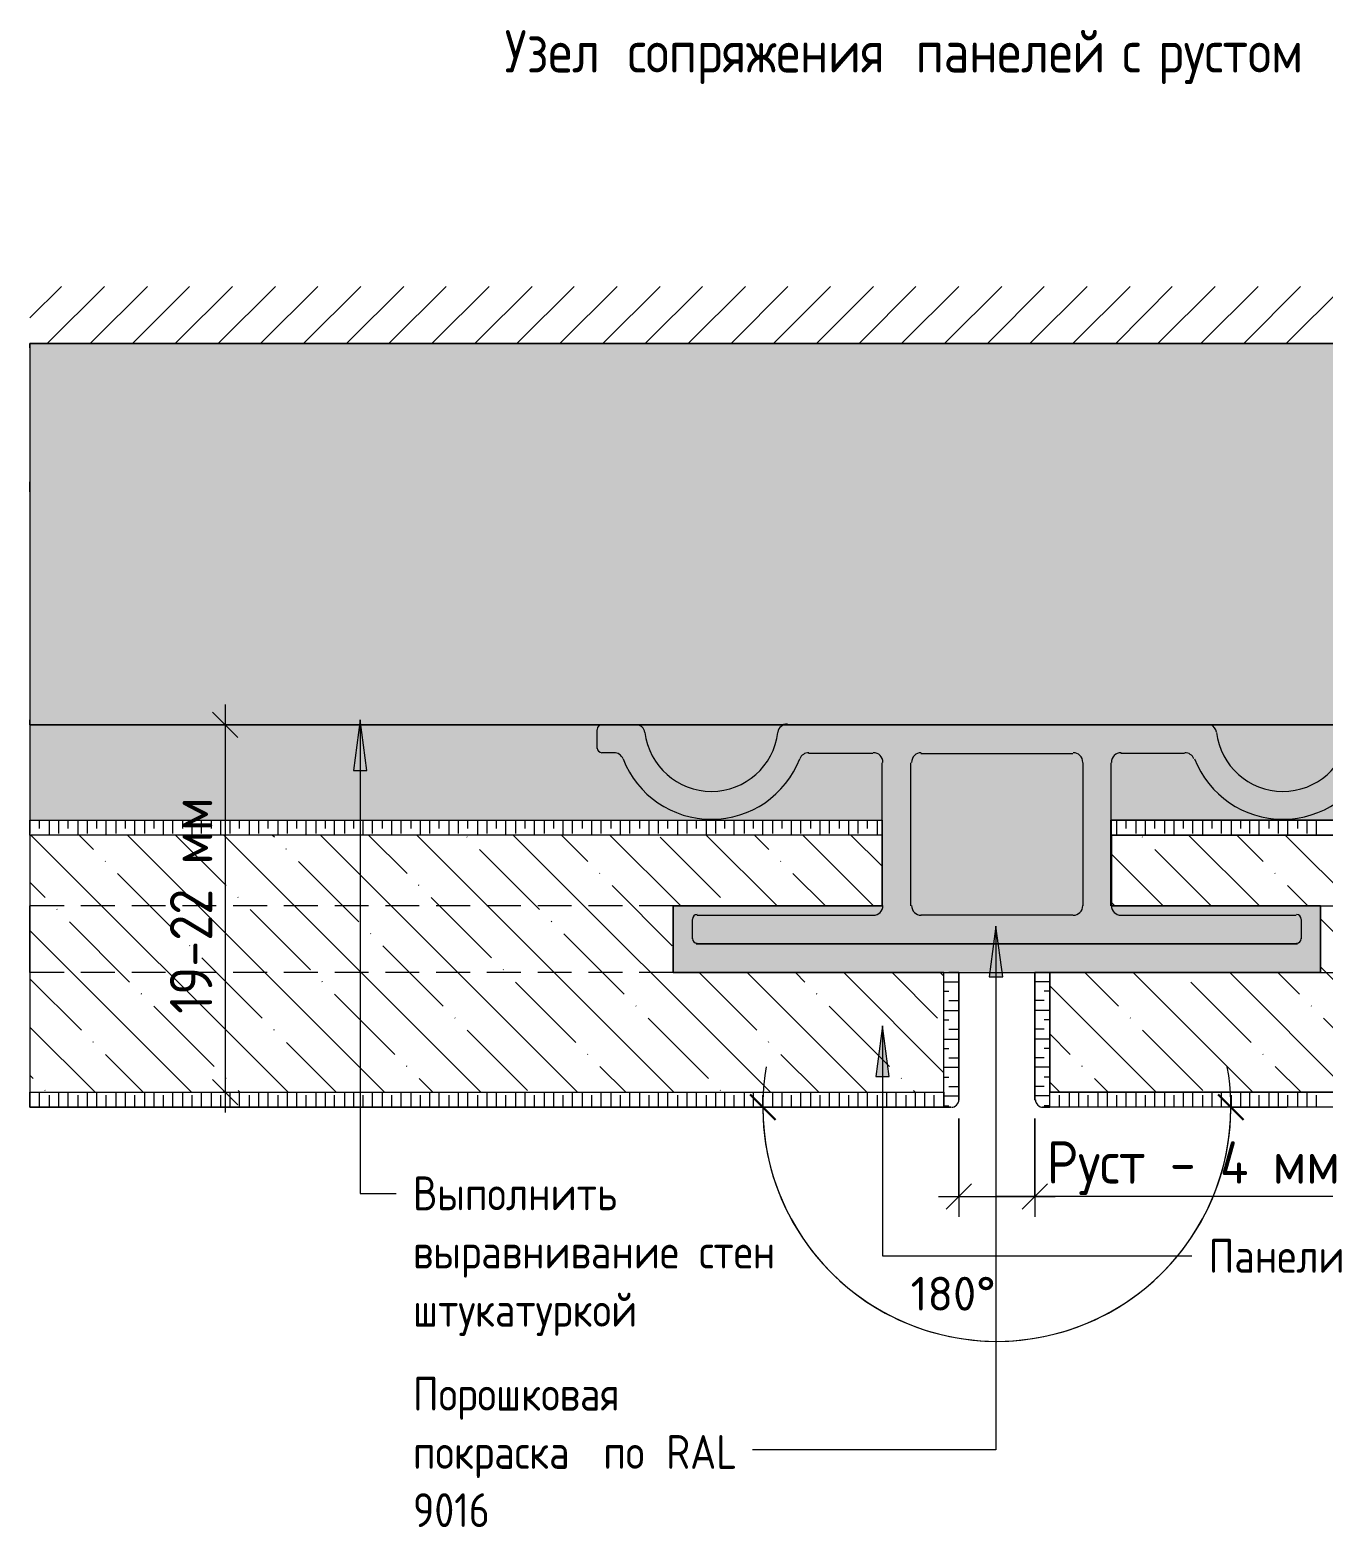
# Model space of a CAD drawing. Header units: millimetres. Extents: x 2518 to 53621, y 2061 to 18648.
# Drawn here: x 16811 to 20633, y 2061 to 6484 of the extents above; entities that cross this region are included whole.
import ezdxf

# ---------------------------------------------------------------- set-up
doc = ezdxf.new("R2010")
doc.units = ezdxf.units.MM
doc.linetypes.add('ADSK_Штрих_ш2 п1', pattern=[150, 100, -50])
for name, color, linetype, lineweight in [('A-ANNO-DIMS', 7, 'Continuous', 9), ('A-ANNO-DIMS-50', 7, 'Continuous', 9), ('A-DETL', 7, 'Continuous', 9), ('A-DETL-5', 7, 'ADSK_Штрих_ш2 п1', 9), ('A-DETL-GENF', 7, 'Continuous', 9), ('G-ANNO-TEXT', 7, 'Continuous', 9)]:
    doc.layers.add(name, color=color, linetype=linetype, lineweight=lineweight)
doc.layers.add('A-DETL-GENF-1', color=7, linetype='Continuous', lineweight=9, true_color=0xd2d2d2)
doc.layers.add('A-DETL-GENF-12', color=7, linetype='Continuous', lineweight=9, true_color=0xeeeeee)
doc.styles.add('GOST Common_10', font='GOST_Common.ttf', dxfattribs={"width": 0.9, "height": 100})
doc.styles.add('GOST Common_9', font='GOST_Common.ttf', dxfattribs={"width": 0.9, "height": 125})
doc.styles.add('ISOCPEUR', font='isocpeur.ttf', dxfattribs={"width": 0.9, "height": 125})
doc.styles.add('ISOCPEUR_1', font='isocpeur.ttf', dxfattribs={"height": 100})
doc.dimstyles.new('ISO-2_0_1_0K__СРЕДНИЙ', dxfattribs={"dimscale": 304.8, "dimtxt": 99.598118, "dimasz": 0.246063, "dimexe": 0.393701, "dimexo": 0.246063, "dimgap": 0.164042, "dimtad": 1, "dimdec": 3, "dimrnd": 0.001, "dimdsep": 46, "dimtxsty": 'ISOCPEUR_1', "dimblk1": 'OBLIQUE', "dimblk2": 'OBLIQUE', "dimsah": 1, "dimcen": 0.09, "dimdle": 0.393701, "dimadec": 0, "dimazin": 0, "dimtfac": 1, "dimtdec": 4, "dimtix": 1, "dimtmove": 2, "dimatfit": 3, "dimfxl": 1, "dimtvp": 1, "dimtolj": 1, "dimtzin": 0, "dimarcsym": 2})
doc.dimstyles.new('ISO-2_5_0_9К_БОЛЬШОЙ', dxfattribs={"dimscale": 304.8, "dimtxt": 124.497647, "dimasz": 0.246063, "dimexe": 0.19685, "dimexo": 0.492126, "dimgap": 0, "dimtad": 1, "dimdec": 0, "dimrnd": 10, "dimzin": 0, "dimdsep": 46, "dimtxsty": 'ISOCPEUR', "dimblk1": 'OBLIQUE', "dimblk2": 'OBLIQUE', "dimsah": 1, "dimcen": 0.09, "dimdle": 0.19685, "dimazin": 0, "dimtfac": 1, "dimtdec": 4, "dimtix": 1, "dimtmove": 0, "dimatfit": 3, "dimfxl": 1, "dimtvp": 1, "dimtolj": 1, "dimtzin": 0, "dimarcsym": 2})
doc.dimstyles.new('ISO-2_5_0_9К_БОЛЬШОЙ_1', dxfattribs={"dimscale": 304.8, "dimtxt": 124.497647, "dimasz": 0.246063, "dimexe": 0.19685, "dimexo": 0.492126, "dimgap": 0, "dimtad": 1, "dimdec": 0, "dimrnd": 10, "dimzin": 0, "dimdsep": 46, "dimtxsty": 'ISOCPEUR', "dimblk1": 'OBLIQUE', "dimblk2": 'OBLIQUE', "dimsah": 1, "dimcen": 0.09, "dimdle": 0.19685, "dimazin": 0, "dimtfac": 1, "dimtdec": 4, "dimtix": 1, "dimtmove": 1, "dimatfit": 3, "dimfxl": 1, "dimtvp": 1, "dimtolj": 1, "dimtzin": 0, "dimarcsym": 2})
pattern_1 = [(135, (19778.85, 0), (-142.561, -142.561), []), (135, (19921.42, 0), (-142.561, -142.561), [252.016, -50.403, 1.676, -48.727])]

# ---------------------------------------------------------------- blocks, each defined once
blk = doc.blocks.new('DIMBLOCK36-Узел 8')
at = {"layer": 'A-ANNO-DIMS-50', "lineweight": 20}
for p, q in [((17388.4, 4431.3), (17350.9, 4468.8)), ((17388.4, 4431.3), (17425.9, 4393.8)), ((17388.4, 3345.5), (17350.9, 3383)), ((17388.4, 3345.5), (17425.9, 3308))]:
    blk.add_line(p, q, dxfattribs=at)
at = {"layer": 'A-ANNO-DIMS-50'}
for p, q in [((17388.4, 4491.3), (17388.4, 3285.5)), ((17291.5, 4431.3), (17448.4, 4431.3)), ((17388.4, 4431.3), (17291.5, 4431.3)), ((17382.5, 3345.5), (17448.4, 3345.5)), ((17388.4, 3345.5), (17382.5, 3345.5))]:
    blk.add_line(p, q, dxfattribs=at)
at = {"layer": 'A-ANNO-DIMS-50', "color": 0, "insert": (17225.1, 3577.2), "char_height": 125, "width": 746.986, "attachment_point": 1, "rotation": 90, "line_spacing_factor": 1.149209, "style": 'ISOCPEUR'}
blk.add_mtext('19-22 мм', dxfattribs=at)
blk = doc.blocks.new('_Oblique')
at = {"color": 0, "linetype": 'ByBlock', "lineweight": -2}
blk.add_line((-0.5, -0.5), (0.5, 0.5), dxfattribs=at)
blk = doc.blocks.new('DIMBLOCK37-Узел 8')
at = {"layer": 'A-ANNO-DIMS-50'}
for p, q in [((19556.6, 3267.5), (19556.6, 2977.1)), ((19556.6, 3037.1), (19556.6, 3267.5)), ((19781, 3267.5), (19781, 2977.1)), ((19781, 3037.1), (19781, 3267.5)), ((19496.6, 3037.1), (19841, 3037.1)), ((19766.6, 3037.1), (19668.8, 3037.1)), ((20707.2, 3037.1), (19766.6, 3037.1))]:
    blk.add_line(p, q, dxfattribs=at)
at = {"layer": 'A-ANNO-DIMS-50', "lineweight": 20}
for p, q in [((19556.6, 3037.1), (19594.1, 3074.6)), ((19781, 3037.1), (19818.5, 3074.6)), ((19556.6, 3037.1), (19519.1, 2999.6)), ((19781, 3037.1), (19743.5, 2999.6))]:
    blk.add_line(p, q, dxfattribs=at)
at = {"layer": 'A-ANNO-DIMS-50', "color": 0, "insert": (19816.6, 3200.4), "char_height": 125, "width": 1068.764, "attachment_point": 1, "line_spacing_factor": 1.149209, "style": 'ISOCPEUR'}
blk.add_mtext('Руст - 4 мм', dxfattribs=at)
blk = doc.blocks.new('DIMBLOCK38-Узел 8')
at = {"layer": 'A-ANNO-DIMS-50', "lineweight": 30}
for p, q in [((18977.2, 3301), (18939.7, 3338.5)), ((20360.5, 3301), (20323, 3338.5)), ((18977.2, 3301), (19014.7, 3263.5)), ((20360.5, 3301), (20398, 3263.5))]:
    blk.add_line(p, q, dxfattribs=at)
at = {"layer": 'A-ANNO-DIMS-50'}
for p, q in [((18977.2, 3301), (18812.2, 3301)), ((18977.2, 3301), (18977.2, 3301)), ((18977.2, 3301), (19097.2, 3301)), ((20360.5, 3301), (20240.5, 3301)), ((20360.5, 3301), (20525.5, 3301))]:
    blk.add_line(p, q, dxfattribs=at)
for start, end in [(170.0591, 9.9409), (180, 360)]:
    blk.add_arc((19668.8, 3301), 691.6, start, end, dxfattribs=at)
at = {"layer": 'A-ANNO-DIMS-50', "color": 0, "insert": (19413.9, 2800.2), "char_height": 100, "width": 301.093, "attachment_point": 1, "line_spacing_factor": 1.149209, "style": 'ISOCPEUR_1'}
blk.add_mtext('180°', dxfattribs=at)

msp = doc.modelspace()

# ---------------------------------------------------------------- hatches: boundary and pattern name
at = {"layer": 'A-DETL-GENF'}
h = msp.add_hatch(dxfattribs=at)
h.set_pattern_fill('FP_10', color=256, style=0, pattern_type=2)
h.set_pattern_definition(pattern_1)
h.paths.add_polyline_path([(17602.2237, 3345.4839), (19512.1853, 3345.4839), (19512.1853, 3698.9673), (18712.0853, 3698.9673), (18712.0853, 3895.8173), (19330.152, 3895.8173), (19330.152, 4105.3673), (16811.3187, 4105.3673), (16811.3187, 3345.4839)])
h = msp.add_hatch(dxfattribs=at)
h.set_pattern_fill('FP_10', color=256, style=0, pattern_type=2)
h.set_pattern_definition(pattern_1)
h.paths.add_polyline_path([(19825.452, 3345.4839), (22526.3187, 3345.4839), (22526.3187, 4105.3673), (20007.4853, 4105.3673), (20007.4853, 3895.8173), (20625.552, 3895.8173), (20625.552, 3698.9673), (19825.452, 3698.9673)])
at = {"layer": 'A-DETL-GENF-1'}
h = msp.add_hatch(dxfattribs=at)
h.set_pattern_fill('FP_9', color=256, style=0, pattern_type=2)
h.set_pattern_definition([(0, (19778.853, 0), (60.96, 15.24), [5.029, -40.691, 5.029, -40.691, -243.84]), (0, (19778.853, 0), (60.96, 15.24), [-91.44, 5.029, -86.411, 5.029, -40.691, -106.68]), (0, (19778.853, 0), (60.96, 15.24), [-228.6, 5.029, -25.451, 5.029, -71.171]), (120, (19801.713, 7.62), (-43.678227, 45.17291), [5.029, -40.691, 5.029, -40.691, -243.84]), (120, (19801.713, 7.62), (-43.678227, 45.17291), [-91.44, 5.029, -86.411, 5.029, -40.691, -106.68]), (120, (19801.713, 7.62), (-43.678227, 45.17291), [-228.6, 5.029, -25.451, 5.029, -71.171]), (240, (19809.333, 38.1), (-17.281773, -60.41291), [5.029, -40.691, 5.029, -40.691, -243.84]), (240, (19809.333, 38.1), (-17.281773, -60.41291), [-91.44, 5.029, -86.411, 5.029, -40.691, -106.68]), (240, (19809.333, 38.1), (-17.281773, -60.41291), [-228.6, 5.029, -25.451, 5.029, -71.171])])
h.paths.add_polyline_path([(20007.4853, 4431.3339), (22526.3187, 4431.3339), (22526.3187, 5557.4006), (16811.3187, 5557.4006), (16811.3187, 4431.3339), (19330.152, 4431.3339)])
at = {"layer": 'A-DETL-GENF-12'}
msp.add_hatch(color=256, dxfattribs=at).paths.add_polyline_path([(20007.4853, 3698.9673), (20625.552, 3698.9673), (20625.552, 3895.8173), (20007.4853, 3895.8173), (20007.4853, 4149.8173), (22526.3187, 4149.8173), (22526.3187, 4431.3339), (16811.3187, 4431.3339), (16811.3187, 4149.8173), (19330.152, 4149.8173), (19330.152, 3895.8173), (18712.0853, 3895.8173), (18712.0853, 3698.9673), (19825.452, 3698.9673)])
at = {"layer": 'G-ANNO-TEXT'}
for points in [[(17787.0865, 4445.7399), (17767.3387, 4295.7399), (17806.8344, 4295.7399)], [(19666.3664, 3836.585), (19646.6185, 3686.585), (19686.1143, 3686.585)], [(19330.62, 3541.6625), (19310.8722, 3391.6625), (19350.3679, 3391.6625)]]:
    msp.add_hatch(color=256, dxfattribs=at).paths.add_polyline_path(points)

# ---------------------------------------------------------------- linework, layer by layer
at = {"layer": 'A-DETL'}
for p, q in [((16811.3187, 5633.6006), (16904.452, 5726.7339)), ((16862.1187, 5557.4006), (17031.452, 5726.7339)), ((16989.1187, 5557.4006), (17158.452, 5726.7339)), ((17114.002, 5557.4006), (17283.3353, 5726.7339)), ((17241.002, 5557.4006), (17410.3353, 5726.7339)), ((17368.002, 5557.4006), (17537.3353, 5726.7339)), ((17492.8853, 5557.4006), (17662.2187, 5726.7339)), ((17619.8853, 5557.4006), (17789.2187, 5726.7339)), ((17746.8853, 5557.4006), (17916.2187, 5726.7339)), ((17871.7687, 5557.4006), (18041.102, 5726.7339)), ((17998.7687, 5557.4006), (18168.102, 5726.7339)), ((18125.7687, 5557.4006), (18295.102, 5726.7339)), ((18250.652, 5557.4006), (18419.9853, 5726.7339)), ((18377.652, 5557.4006), (18546.9853, 5726.7339)), ((18504.652, 5557.4006), (18673.9853, 5726.7339)), ((18629.5353, 5557.4006), (18798.8687, 5726.7339)), ((18756.5353, 5557.4006), (18925.8687, 5726.7339)), ((18883.5353, 5557.4006), (19050.752, 5726.7339)), ((19008.4187, 5557.4006), (19177.752, 5726.7339)), ((19135.4187, 5557.4006), (19304.752, 5726.7339)), ((19262.4187, 5557.4006), (19429.6353, 5726.7339)), ((19387.302, 5557.4006), (19556.6353, 5726.7339)), ((19514.302, 5557.4006), (19683.6353, 5726.7339)), ((19641.302, 5557.4006), (19808.5187, 5726.7339)), ((19766.1853, 5557.4006), (19935.5187, 5726.7339)), ((19893.1853, 5557.4006), (20062.5187, 5726.7339)), ((20020.1853, 5557.4006), (20187.402, 5726.7339)), ((20145.0687, 5557.4006), (20314.402, 5726.7339)), ((20272.0687, 5557.4006), (20441.402, 5726.7339)), ((20399.0687, 5557.4006), (20566.2853, 5726.7339)), ((20523.952, 5557.4006), (20693.2853, 5726.7339)), ((22526.3187, 5557.4006), (16811.3187, 5557.4006)), ((16811.3187, 5557.4006), (16811.3187, 4431.3339)), ((16811.3187, 5544.7006), (16811.3187, 5557.4006)), ((16811.3187, 5557.4006), (22526.3187, 5557.4006)), ((16811.3187, 5134.0673), (16811.3187, 5148.8839)), ((16811.3187, 5134.0673), (16811.3187, 4446.1506)), ((16811.3187, 5119.2506), (16811.3187, 5134.0673)), ((16811.3187, 4431.3339), (16811.3187, 4446.1506)), ((16811.3187, 4431.3339), (22526.3187, 4431.3339)), ((16811.3187, 4431.3339), (16811.3187, 4149.8173)), ((22526.3187, 4431.3339), (16811.3187, 4431.3339)), ((22526.3187, 4431.3339), (16811.3187, 4431.3339)), ((16811.3187, 4431.3339), (22526.3187, 4431.3339)), ((22526.3187, 4431.3339), (16811.3187, 4431.3339)), ((16811.3187, 4431.3339), (16811.3187, 4149.8173)), ((17666.452, 4431.3339), (17655.8687, 4431.3339)), ((18498.302, 4431.3339), (18500.4187, 4431.3339)), ((18604.1353, 4431.3339), (18498.302, 4431.3339)), ((18498.302, 4431.3339), (18604.1353, 4431.3339)), ((18606.252, 4431.3339), (18498.302, 4431.3339)), ((18606.252, 4431.3339), (18498.302, 4431.3339)), ((18498.302, 4431.3339), (18606.252, 4431.3339)), ((18500.4187, 4431.3339), (18604.1353, 4431.3339)), ((18604.1353, 4431.3339), (18500.4187, 4431.3339)), ((18500.4187, 4431.3339), (18602.0187, 4431.3339)), ((18500.4187, 4431.3339), (18602.0187, 4431.3339)), ((18602.0187, 4431.3339), (18604.1353, 4431.3339)), ((18604.1353, 4431.3339), (18606.252, 4431.3339)), ((19042.2853, 4431.3339), (19048.6353, 4431.3339)), ((20293.2353, 4431.3339), (19042.2853, 4431.3339)), ((19042.2853, 4431.3339), (20293.2353, 4431.3339)), ((20289.002, 4431.3339), (19048.6353, 4431.3339)), ((19048.6353, 4431.3339), (20293.2353, 4431.3339)), ((19048.6353, 4431.3339), (20293.2353, 4431.3339)), ((19048.6353, 4431.3339), (20289.002, 4431.3339)), ((20293.2353, 4431.3339), (20289.002, 4431.3339)), ((18487.7187, 4361.4839), (18487.7187, 4416.5173)), ((18537.4604, 4348.7839), (18501.477, 4348.7839)), ((19302.6353, 4346.6673), (19112.1353, 4346.6673)), ((19444.452, 4346.6673), (19893.1853, 4346.6673)), ((20223.3853, 4346.6673), (20035.002, 4346.6673)), ((19330.152, 3895.8173), (19330.152, 4319.1506)), ((19414.8187, 3895.8173), (19414.8187, 4319.1506)), ((19922.8187, 4319.1506), (19922.8187, 3895.8173)), ((20005.3687, 4319.1506), (20005.3687, 3895.8173)), ((16811.3187, 4149.8173), (19330.152, 4149.8173)), ((16811.3187, 4149.8173), (19330.152, 4149.8173)), ((16811.3187, 4149.8173), (16811.3187, 4109.6006)), ((16811.3187, 4105.3673), (16811.3187, 4149.8173)), ((16811.3187, 4149.8173), (19330.152, 4149.8173)), ((16838.8353, 4149.8173), (16838.8353, 4124.4173)), ((16868.4687, 4149.8173), (16868.4687, 4105.3673)), ((16895.9853, 4149.8173), (16895.9853, 4109.6006)), ((16923.502, 4149.8173), (16923.502, 4124.4173)), ((16953.1353, 4149.8173), (16953.1353, 4105.3673)), ((16980.652, 4149.8173), (16980.652, 4109.6006)), ((17008.1687, 4149.8173), (17008.1687, 4124.4173)), ((17035.6853, 4149.8173), (17035.6853, 4105.3673)), ((17065.3187, 4149.8173), (17065.3187, 4109.6006)), ((17092.8353, 4149.8173), (17092.8353, 4124.4173)), ((17120.352, 4149.8173), (17120.352, 4105.3673)), ((17149.9853, 4149.8173), (17149.9853, 4109.6006)), ((17177.502, 4149.8173), (17177.502, 4124.4173)), ((17205.0187, 4149.8173), (17205.0187, 4105.3673)), ((17232.5353, 4149.8173), (17232.5353, 4109.6006)), ((17262.1687, 4149.8173), (17262.1687, 4124.4173)), ((17289.6853, 4149.8173), (17289.6853, 4105.3673)), ((17317.202, 4149.8173), (17317.202, 4109.6006)), ((17346.8353, 4149.8173), (17346.8353, 4124.4173)), ((17374.352, 4149.8173), (17374.352, 4105.3673)), ((17401.8687, 4149.8173), (17401.8687, 4109.6006)), ((17429.3853, 4149.8173), (17429.3853, 4124.4173)), ((17459.0187, 4149.8173), (17459.0187, 4105.3673)), ((17486.5353, 4149.8173), (17486.5353, 4109.6006)), ((17514.052, 4149.8173), (17514.052, 4124.4173)), ((17543.6853, 4149.8173), (17543.6853, 4105.3673)), ((17571.202, 4149.8173), (17571.202, 4109.6006)), ((17598.7187, 4149.8173), (17598.7187, 4124.4173)), ((17626.2353, 4149.8173), (17626.2353, 4105.3673)), ((17655.8687, 4149.8173), (17655.8687, 4109.6006)), ((17683.3853, 4149.8173), (17683.3853, 4124.4173)), ((17710.902, 4149.8173), (17710.902, 4105.3673)), ((17740.5353, 4149.8173), (17740.5353, 4109.6006)), ((17768.052, 4149.8173), (17768.052, 4124.4173)), ((17795.5687, 4149.8173), (17795.5687, 4105.3673)), ((17823.0853, 4149.8173), (17823.0853, 4109.6006)), ((17852.7187, 4149.8173), (17852.7187, 4124.4173)), ((17880.2353, 4149.8173), (17880.2353, 4105.3673)), ((17907.752, 4149.8173), (17907.752, 4109.6006)), ((17937.3853, 4149.8173), (17937.3853, 4124.4173)), ((17964.902, 4149.8173), (17964.902, 4105.3673)), ((17992.4187, 4149.8173), (17992.4187, 4109.6006)), ((18019.9353, 4149.8173), (18019.9353, 4124.4173)), ((18049.5687, 4149.8173), (18049.5687, 4105.3673)), ((18077.0853, 4149.8173), (18077.0853, 4109.6006)), ((18104.602, 4149.8173), (18104.602, 4124.4173)), ((18134.2353, 4149.8173), (18134.2353, 4105.3673)), ((18161.752, 4149.8173), (18161.752, 4109.6006)), ((18189.2687, 4149.8173), (18189.2687, 4124.4173)), ((18216.7853, 4149.8173), (18216.7853, 4105.3673)), ((18246.4187, 4149.8173), (18246.4187, 4109.6006)), ((18273.9353, 4149.8173), (18273.9353, 4124.4173)), ((18301.452, 4149.8173), (18301.452, 4105.3673)), ((18331.0853, 4149.8173), (18331.0853, 4109.6006)), ((18358.602, 4149.8173), (18358.602, 4124.4173)), ((18386.1187, 4149.8173), (18386.1187, 4105.3673)), ((18413.6353, 4149.8173), (18413.6353, 4109.6006)), ((18443.2687, 4149.8173), (18443.2687, 4124.4173)), ((18470.7853, 4149.8173), (18470.7853, 4105.3673)), ((18498.302, 4149.8173), (18498.302, 4109.6006)), ((18527.9353, 4149.8173), (18527.9353, 4124.4173)), ((18555.452, 4149.8173), (18555.452, 4105.3673)), ((18582.9687, 4149.8173), (18582.9687, 4109.6006)), ((18612.602, 4149.8173), (18612.602, 4124.4173)), ((18640.1187, 4149.8173), (18640.1187, 4105.3673)), ((18667.6353, 4149.8173), (18667.6353, 4109.6006)), ((18695.152, 4149.8173), (18695.152, 4124.4173)), ((18724.7853, 4149.8173), (18724.7853, 4105.3673)), ((18752.302, 4149.8173), (18752.302, 4109.6006)), ((18779.8187, 4149.8173), (18779.8187, 4124.4173)), ((18809.452, 4149.8173), (18809.452, 4105.3673)), ((18836.9687, 4149.8173), (18836.9687, 4109.6006)), ((18864.4853, 4149.8173), (18864.4853, 4124.4173)), ((18892.002, 4149.8173), (18892.002, 4105.3673)), ((18921.6353, 4149.8173), (18921.6353, 4109.6006)), ((18949.152, 4149.8173), (18949.152, 4124.4173)), ((18976.6687, 4149.8173), (18976.6687, 4105.3673)), ((19006.302, 4149.8173), (19006.302, 4109.6006)), ((19033.8187, 4149.8173), (19033.8187, 4124.4173)), ((19061.3353, 4149.8173), (19061.3353, 4105.3673)), ((19088.852, 4149.8173), (19088.852, 4109.6006)), ((19118.4853, 4149.8173), (19118.4853, 4124.4173)), ((19146.002, 4149.8173), (19146.002, 4105.3673)), ((19173.5187, 4149.8173), (19173.5187, 4109.6006)), ((19203.152, 4149.8173), (19203.152, 4124.4173)), ((19230.6687, 4149.8173), (19230.6687, 4105.3673)), ((19258.1853, 4149.8173), (19258.1853, 4109.6006)), ((19285.702, 4149.8173), (19285.702, 4124.4173)), ((19315.3353, 4149.8173), (19315.3353, 4105.3673)), ((19330.152, 4149.8173), (19330.152, 3895.8173)), ((19330.152, 4149.8173), (19330.152, 3895.8173)), ((19330.152, 4149.8173), (19330.152, 4105.3673)), ((20005.3687, 3895.8173), (20005.3687, 4149.8173)), ((20005.3687, 4149.8173), (22526.3187, 4149.8173)), ((22526.3187, 4149.8173), (20005.3687, 4149.8173)), ((20005.3687, 4149.8173), (20005.3687, 4105.3673)), ((20007.4853, 3895.8173), (20007.4853, 4149.8173)), ((20007.4853, 4149.8173), (22526.3187, 4149.8173)), ((20022.302, 4149.8173), (20022.302, 4105.3673)), ((20049.8187, 4149.8173), (20049.8187, 4124.4173)), ((20079.452, 4149.8173), (20079.452, 4109.6006)), ((20106.9687, 4149.8173), (20106.9687, 4105.3673)), ((20134.4853, 4149.8173), (20134.4853, 4124.4173)), ((20164.1187, 4149.8173), (20164.1187, 4109.6006)), ((20191.6353, 4149.8173), (20191.6353, 4105.3673)), ((20219.152, 4149.8173), (20219.152, 4124.4173)), ((20246.6687, 4149.8173), (20246.6687, 4109.6006)), ((20276.302, 4149.8173), (20276.302, 4105.3673)), ((20303.8187, 4149.8173), (20303.8187, 4124.4173)), ((20331.3353, 4149.8173), (20331.3353, 4109.6006)), ((20360.9687, 4149.8173), (20360.9687, 4105.3673)), ((20388.4853, 4149.8173), (20388.4853, 4124.4173)), ((20416.002, 4149.8173), (20416.002, 4109.6006)), ((20443.5187, 4149.8173), (20443.5187, 4105.3673)), ((20473.152, 4149.8173), (20473.152, 4124.4173)), ((20500.6687, 4149.8173), (20500.6687, 4109.6006)), ((20528.1853, 4149.8173), (20528.1853, 4105.3673)), ((20557.8187, 4149.8173), (20557.8187, 4124.4173)), ((20585.3353, 4149.8173), (20585.3353, 4109.6006)), ((20612.852, 4149.8173), (20612.852, 4105.3673)), ((19330.152, 4105.3673), (16811.3187, 4105.3673)), ((16811.3187, 4105.3673), (16811.3187, 3345.4839)), ((19330.152, 4105.3673), (16811.3187, 4105.3673)), ((16811.3187, 4105.3673), (16811.3187, 3345.4839)), ((19330.152, 4105.3673), (16811.3187, 4105.3673)), ((19330.152, 3895.8173), (19330.152, 4105.3673)), ((19330.152, 3895.8173), (19330.152, 4105.3673)), ((20005.3687, 3895.8173), (20005.3687, 4105.3673)), ((20005.3687, 4105.3673), (22526.3187, 4105.3673)), ((20005.3687, 4105.3673), (22526.3187, 4105.3673)), ((20007.4853, 4105.3673), (20007.4853, 3895.8173)), ((22526.3187, 4105.3673), (20007.4853, 4105.3673)), ((16811.3187, 3698.9673), (16811.3187, 3895.8173)), ((18712.0853, 3698.9673), (18712.0853, 3895.8173)), ((18712.0853, 3895.8173), (19330.152, 3895.8173)), ((19330.152, 3895.8173), (18712.0853, 3895.8173)), ((18712.0853, 3895.8173), (18712.0853, 3698.9673)), ((19330.152, 3895.8173), (18712.0853, 3895.8173)), ((18712.0853, 3895.8173), (18712.0853, 3698.9673)), ((18712.0853, 3895.8173), (18712.0853, 3698.9673)), ((18712.0853, 3698.9673), (18712.0853, 3895.8173)), ((18712.0853, 3895.8173), (19330.152, 3895.8173)), ((20625.552, 3895.8173), (20005.3687, 3895.8173)), ((20625.552, 3895.8173), (20005.3687, 3895.8173)), ((20007.4853, 3895.8173), (20625.552, 3895.8173)), ((20625.552, 3895.8173), (20007.4853, 3895.8173)), ((20625.552, 3895.8173), (20625.552, 3698.9673)), ((20625.552, 3698.9673), (20625.552, 3895.8173)), ((20625.552, 3698.9673), (20625.552, 3895.8173)), ((20625.552, 3895.8173), (20625.552, 3698.9673)), ((20625.552, 3698.9673), (20625.552, 3895.8173)), ((18769.2353, 3798.4506), (18769.2353, 3855.6006)), ((18781.9353, 3868.3006), (19302.6353, 3868.3006)), ((19893.1853, 3868.3006), (19444.452, 3868.3006)), ((20035.002, 3868.3006), (20553.5853, 3868.3006)), ((20568.402, 3855.6006), (20568.402, 3798.4506)), ((20553.5853, 3783.6339), (18779.8187, 3783.6339)), ((18779.8187, 3783.6339), (20557.8187, 3783.6339)), ((20553.5853, 3783.6339), (18779.8187, 3783.6339)), ((18779.8187, 3783.6339), (18781.9353, 3783.6339)), ((20557.8187, 3783.6339), (18779.8187, 3783.6339)), ((18779.8187, 3783.6339), (20557.8187, 3783.6339)), ((20557.8187, 3783.6339), (18779.8187, 3783.6339)), ((18779.8187, 3783.6339), (20557.8187, 3783.6339)), ((19093.0853, 3783.6339), (18781.9353, 3783.6339)), ((18781.9353, 3783.6339), (20553.5853, 3783.6339)), ((19120.602, 3783.6339), (19093.0853, 3783.6339)), ((20217.0353, 3783.6339), (19120.602, 3783.6339)), ((20244.552, 3783.6339), (20217.0353, 3783.6339)), ((20553.5853, 3783.6339), (20244.552, 3783.6339)), ((20557.8187, 3783.6339), (20553.5853, 3783.6339)), ((19512.1853, 3698.9673), (18712.0853, 3698.9673)), ((18712.0853, 3698.9673), (20625.552, 3698.9673)), ((18712.0853, 3698.9673), (20625.552, 3698.9673)), ((19512.1853, 3698.9673), (18712.0853, 3698.9673)), ((19512.1853, 3345.4839), (19512.1853, 3698.9673)), ((19512.1853, 3345.4839), (19512.1853, 3698.9673)), ((19512.1853, 3301.0339), (19512.1853, 3698.9673)), ((19512.1853, 3698.9673), (19556.6353, 3698.9673)), ((19556.6353, 3698.9673), (19527.002, 3698.9673)), ((19556.6353, 3322.2006), (19556.6353, 3698.9673)), ((19556.6353, 3698.9673), (19556.6353, 3322.2006)), ((19781.002, 3322.2006), (19781.002, 3698.9673)), ((19781.002, 3698.9673), (19781.002, 3322.2006)), ((19825.452, 3698.9673), (19781.002, 3698.9673)), ((19781.002, 3698.9673), (19808.5187, 3698.9673)), ((20625.552, 3698.9673), (19825.452, 3698.9673)), ((19825.452, 3698.9673), (19825.452, 3345.4839)), ((19825.452, 3345.4839), (19825.452, 3698.9673)), ((19825.452, 3698.9673), (20625.552, 3698.9673)), ((19825.452, 3301.0339), (19825.452, 3698.9673)), ((19512.1853, 3671.4506), (19556.6353, 3671.4506)), ((19512.1853, 3643.9339), (19527.002, 3643.9339)), ((19825.452, 3671.4506), (19781.002, 3671.4506)), ((19825.452, 3643.9339), (19808.5187, 3643.9339)), ((19512.1853, 3586.7839), (19556.6353, 3586.7839)), ((19527.002, 3616.4173), (19556.6353, 3616.4173)), ((19808.5187, 3616.4173), (19781.002, 3616.4173)), ((19825.452, 3586.7839), (19781.002, 3586.7839)), ((19512.1853, 3559.2673), (19527.002, 3559.2673)), ((19825.452, 3559.2673), (19808.5187, 3559.2673)), ((19512.1853, 3502.1173), (19556.6353, 3502.1173)), ((19527.002, 3531.7506), (19556.6353, 3531.7506)), ((19808.5187, 3531.7506), (19781.002, 3531.7506)), ((19825.452, 3502.1173), (19781.002, 3502.1173)), ((19512.1853, 3474.6006), (19527.002, 3474.6006)), ((19825.452, 3474.6006), (19808.5187, 3474.6006)), ((19512.1853, 3419.5673), (19556.6353, 3419.5673)), ((19527.002, 3447.0839), (19556.6353, 3447.0839)), ((19808.5187, 3447.0839), (19781.002, 3447.0839)), ((19825.452, 3419.5673), (19781.002, 3419.5673)), ((19512.1853, 3389.9339), (19527.002, 3389.9339)), ((19527.002, 3362.4173), (19556.6353, 3362.4173)), ((19808.5187, 3362.4173), (19781.002, 3362.4173)), ((19825.452, 3389.9339), (19808.5187, 3389.9339)), ((16811.3187, 3345.4839), (19512.1853, 3345.4839)), ((16811.3187, 3301.0339), (16811.3187, 3345.4839)), ((16811.3187, 3345.4839), (19512.1853, 3345.4839)), ((16811.3187, 3345.4839), (19512.1853, 3345.4839)), ((16811.3187, 3345.4839), (16811.3187, 3301.0339)), ((16838.8353, 3345.4839), (16838.8353, 3301.0339)), ((16868.4687, 3337.0173), (16868.4687, 3301.0339)), ((16895.9853, 3345.4839), (16895.9853, 3301.0339)), ((16923.502, 3345.4839), (16923.502, 3301.0339)), ((16953.1353, 3337.0173), (16953.1353, 3301.0339)), ((16980.652, 3345.4839), (16980.652, 3301.0339)), ((17008.1687, 3345.4839), (17008.1687, 3301.0339)), ((17035.6853, 3337.0173), (17035.6853, 3301.0339)), ((17065.3187, 3345.4839), (17065.3187, 3301.0339)), ((17092.8353, 3345.4839), (17092.8353, 3301.0339)), ((17120.352, 3337.0173), (17120.352, 3301.0339)), ((17149.9853, 3345.4839), (17149.9853, 3301.0339)), ((17177.502, 3345.4839), (17177.502, 3301.0339)), ((17205.0187, 3337.0173), (17205.0187, 3301.0339)), ((17232.5353, 3345.4839), (17232.5353, 3301.0339)), ((17262.1687, 3345.4839), (17262.1687, 3301.0339)), ((17289.6853, 3337.0173), (17289.6853, 3301.0339)), ((17317.202, 3345.4839), (17317.202, 3301.0339)), ((17346.8353, 3345.4839), (17346.8353, 3301.0339)), ((17374.352, 3337.0173), (17374.352, 3301.0339)), ((17401.8687, 3345.4839), (17401.8687, 3301.0339)), ((17429.3853, 3345.4839), (17429.3853, 3301.0339)), ((17459.0187, 3337.0173), (17459.0187, 3301.0339)), ((17486.5353, 3345.4839), (17486.5353, 3301.0339)), ((17514.052, 3345.4839), (17514.052, 3301.0339)), ((17543.6853, 3337.0173), (17543.6853, 3301.0339)), ((17571.202, 3345.4839), (17571.202, 3301.0339)), ((17598.7187, 3345.4839), (17598.7187, 3301.0339)), ((17626.2353, 3337.0173), (17626.2353, 3301.0339)), ((17655.8687, 3345.4839), (17655.8687, 3301.0339)), ((17683.3853, 3345.4839), (17683.3853, 3301.0339)), ((17710.902, 3337.0173), (17710.902, 3301.0339)), ((17740.5353, 3345.4839), (17740.5353, 3301.0339)), ((17768.052, 3345.4839), (17768.052, 3301.0339)), ((17795.5687, 3337.0173), (17795.5687, 3301.0339)), ((17823.0853, 3345.4839), (17823.0853, 3301.0339)), ((17852.7187, 3345.4839), (17852.7187, 3301.0339)), ((17880.2353, 3337.0173), (17880.2353, 3301.0339)), ((17907.752, 3345.4839), (17907.752, 3301.0339)), ((17937.3853, 3345.4839), (17937.3853, 3301.0339)), ((17964.902, 3337.0173), (17964.902, 3301.0339)), ((17992.4187, 3345.4839), (17992.4187, 3301.0339)), ((18019.9353, 3345.4839), (18019.9353, 3301.0339)), ((18049.5687, 3337.0173), (18049.5687, 3301.0339)), ((18077.0853, 3345.4839), (18077.0853, 3301.0339)), ((18104.602, 3345.4839), (18104.602, 3301.0339)), ((18134.2353, 3337.0173), (18134.2353, 3301.0339)), ((18161.752, 3345.4839), (18161.752, 3301.0339)), ((18189.2687, 3345.4839), (18189.2687, 3301.0339)), ((18216.7853, 3337.0173), (18216.7853, 3301.0339)), ((18246.4187, 3345.4839), (18246.4187, 3301.0339)), ((18273.9353, 3345.4839), (18273.9353, 3301.0339)), ((18301.452, 3337.0173), (18301.452, 3301.0339)), ((18331.0853, 3345.4839), (18331.0853, 3301.0339)), ((18358.602, 3345.4839), (18358.602, 3301.0339)), ((18386.1187, 3337.0173), (18386.1187, 3301.0339)), ((18413.6353, 3345.4839), (18413.6353, 3301.0339)), ((18443.2687, 3345.4839), (18443.2687, 3301.0339)), ((18470.7853, 3337.0173), (18470.7853, 3301.0339)), ((18498.302, 3345.4839), (18498.302, 3301.0339)), ((18527.9353, 3345.4839), (18527.9353, 3301.0339)), ((18555.452, 3337.0173), (18555.452, 3301.0339)), ((18582.9687, 3345.4839), (18582.9687, 3301.0339)), ((18612.602, 3345.4839), (18612.602, 3301.0339)), ((18640.1187, 3337.0173), (18640.1187, 3301.0339)), ((18667.6353, 3345.4839), (18667.6353, 3301.0339)), ((18695.152, 3345.4839), (18695.152, 3301.0339)), ((18724.7853, 3337.0173), (18724.7853, 3301.0339)), ((18752.302, 3345.4839), (18752.302, 3301.0339)), ((18779.8187, 3345.4839), (18779.8187, 3301.0339)), ((18809.452, 3337.0173), (18809.452, 3301.0339)), ((18836.9687, 3345.4839), (18836.9687, 3301.0339)), ((18864.4853, 3345.4839), (18864.4853, 3301.0339)), ((18892.002, 3337.0173), (18892.002, 3301.0339)), ((18921.6353, 3345.4839), (18921.6353, 3301.0339)), ((18949.152, 3345.4839), (18949.152, 3301.0339)), ((18976.6687, 3337.0173), (18976.6687, 3301.0339)), ((19006.302, 3345.4839), (19006.302, 3301.0339)), ((19033.8187, 3345.4839), (19033.8187, 3301.0339)), ((19061.3353, 3337.0173), (19061.3353, 3301.0339)), ((19088.852, 3345.4839), (19088.852, 3301.0339)), ((19118.4853, 3345.4839), (19118.4853, 3301.0339)), ((19146.002, 3337.0173), (19146.002, 3301.0339)), ((19173.5187, 3345.4839), (19173.5187, 3301.0339)), ((19203.152, 3345.4839), (19203.152, 3301.0339)), ((19230.6687, 3337.0173), (19230.6687, 3301.0339)), ((19258.1853, 3345.4839), (19258.1853, 3301.0339)), ((19285.702, 3345.4839), (19285.702, 3301.0339)), ((19315.3353, 3337.0173), (19315.3353, 3301.0339)), ((19342.852, 3345.4839), (19342.852, 3301.0339)), ((19370.3687, 3345.4839), (19370.3687, 3301.0339)), ((19400.002, 3337.0173), (19400.002, 3301.0339)), ((19427.5187, 3345.4839), (19427.5187, 3301.0339)), ((19455.0353, 3345.4839), (19455.0353, 3301.0339)), ((19482.552, 3337.0173), (19482.552, 3301.0339)), ((19512.1853, 3345.4839), (19512.1853, 3301.0339)), ((19512.1853, 3334.9006), (19556.6353, 3334.9006)), ((19825.452, 3334.9006), (19781.002, 3334.9006)), ((19825.452, 3345.4839), (22526.3187, 3345.4839)), ((22526.3187, 3345.4839), (19825.452, 3345.4839)), ((19825.452, 3345.4839), (22526.3187, 3345.4839)), ((19825.452, 3301.0339), (19825.452, 3345.4839)), ((19852.9687, 3337.0173), (19852.9687, 3301.0339)), ((19882.602, 3345.4839), (19882.602, 3301.0339)), ((19910.1187, 3345.4839), (19910.1187, 3301.0339)), ((19937.6353, 3337.0173), (19937.6353, 3301.0339)), ((19967.2687, 3345.4839), (19967.2687, 3301.0339)), ((19994.7853, 3345.4839), (19994.7853, 3301.0339)), ((20022.302, 3337.0173), (20022.302, 3301.0339)), ((20049.8187, 3345.4839), (20049.8187, 3301.0339)), ((20079.452, 3345.4839), (20079.452, 3301.0339)), ((20106.9687, 3337.0173), (20106.9687, 3301.0339)), ((20134.4853, 3345.4839), (20134.4853, 3301.0339)), ((20164.1187, 3345.4839), (20164.1187, 3301.0339)), ((20191.6353, 3337.0173), (20191.6353, 3301.0339)), ((20219.152, 3345.4839), (20219.152, 3301.0339)), ((20246.6687, 3345.4839), (20246.6687, 3301.0339)), ((20276.302, 3337.0173), (20276.302, 3301.0339)), ((20303.8187, 3345.4839), (20303.8187, 3301.0339)), ((20331.3353, 3345.4839), (20331.3353, 3301.0339)), ((20360.9687, 3337.0173), (20360.9687, 3301.0339)), ((20388.4853, 3345.4839), (20388.4853, 3301.0339)), ((20416.002, 3345.4839), (20416.002, 3301.0339)), ((20443.5187, 3337.0173), (20443.5187, 3301.0339)), ((20473.152, 3345.4839), (20473.152, 3301.0339)), ((20500.6687, 3345.4839), (20500.6687, 3301.0339)), ((20528.1853, 3337.0173), (20528.1853, 3301.0339)), ((20557.8187, 3345.4839), (20557.8187, 3301.0339)), ((20585.3353, 3345.4839), (20585.3353, 3301.0339)), ((20612.852, 3337.0173), (20612.852, 3301.0339)), ((19512.1853, 3301.0339), (16811.3187, 3301.0339)), ((16811.3187, 3301.0339), (19512.1853, 3301.0339)), ((17655.8687, 3301.0339), (17666.452, 3301.0339)), ((19512.1853, 3305.2673), (19527.002, 3305.2673)), ((19512.1853, 3301.0339), (19533.352, 3301.0339)), ((19533.352, 3301.0339), (19512.1853, 3301.0339)), ((19825.452, 3301.0339), (19804.2853, 3301.0339)), ((19804.2853, 3301.0339), (19825.452, 3301.0339)), ((19825.452, 3305.2673), (19808.5187, 3305.2673)), ((22526.3187, 3301.0339), (19825.452, 3301.0339)), ((22526.3187, 3301.0339), (19825.452, 3301.0339))]:
    msp.add_line(p, q, dxfattribs=at)
for centre, radius, start, end in [((18501.477, 4417.5756), 13.7583, 90, 180), ((18602.6244, 4404.8415), 26.4963, 8.0301365, 89.0212981), ((19049.6937, 4404.8756), 28.575, 90.000023, 170.9911846), ((20290.0603, 4404.8756), 28.575, 9.0088154, 67.8084001), ((18825.327, 4432.3923), 197.9083, 186.9213831, 269.9999935), ((18825.327, 4432.3923), 197.9083, 269.999991, 353.0786169), ((20514.427, 4432.3923), 197.9083, 186.9103976, 269.7390804), ((20514.427, 4432.3923), 197.9083, 269.7390778, 352.5677501), ((18501.477, 4362.5423), 13.7583, 180, 270), ((18537.4604, 4320.209), 28.575, 20.7696327, 90), ((19113.1937, 4320.2089), 28.575, 90.0000309, 158.1207186), ((19303.6937, 4320.2089), 28.575, 0, 90), ((19445.5103, 4320.2089), 28.575, 90, 180), ((19894.2437, 4320.2089), 28.575, 0, 90), ((20036.0603, 4320.2089), 28.575, 90, 180), ((20224.4437, 4320.2089), 28.575, 21.8463644, 90.0329276), ((18825.327, 4432.3922), 280.4583, 201.3793825, 270.0549347), ((18825.327, 4432.3923), 280.4583, 270.0549302, 338.7304717), ((20514.427, 4432.3922), 280.4583, 201.2695262, 270.0000253), ((20514.427, 4432.3922), 280.4583, 270.0000242, 338.7304738), ((19303.6937, 3896.8756), 28.575, 270, 0), ((19445.5103, 3896.8756), 28.575, 180, 270), ((19894.2437, 3896.8756), 28.575, 270, 0), ((20036.0603, 3896.8756), 28.575, 180, 270), ((18782.9937, 3856.6589), 13.7583, 90, 180), ((20554.6437, 3856.6589), 13.7583, 0, 90), ((18782.9937, 3799.5089), 13.7583, 180, 270), ((20554.6437, 3799.5089), 13.7583, 270, 0), ((19534.4103, 3323.2589), 22.225, 270, 360), ((19534.4103, 3323.2589), 22.225, 270, 0), ((19805.3437, 3323.2589), 22.225, 180, 270), ((19805.3437, 3323.2589), 22.225, 180, 270)]:
    msp.add_arc(centre, radius, start, end, dxfattribs=at)
at = {"layer": 'A-DETL-5'}
for p, q in [((18712.0853, 3895.8173), (16811.3187, 3895.8173)), ((20625.552, 3895.8173), (22526.3187, 3895.8173)), ((18712.0853, 3698.9673), (16811.3187, 3698.9673)), ((20625.552, 3698.9673), (22526.3187, 3698.9673))]:
    msp.add_line(p, q, dxfattribs=at)
at = {"layer": 'G-ANNO-TEXT'}
for p, q in [((17787.0865, 4445.7399), (17767.3387, 4295.7399)), ((17806.8344, 4295.7399), (17787.0865, 4445.7399)), ((17787.0865, 4445.7399), (17787.0865, 3046.6311)), ((17767.3387, 4295.7399), (17806.8344, 4295.7399)), ((19666.3664, 3836.585), (19646.6185, 3686.585)), ((19686.1143, 3686.585), (19666.3664, 3836.585)), ((19666.3664, 3836.585), (19666.3664, 2288.826)), ((19646.6185, 3686.585), (19686.1143, 3686.585)), ((19330.62, 3541.6625), (19310.8722, 3391.6625)), ((19350.3679, 3391.6625), (19330.62, 3541.6625)), ((19330.62, 3541.6625), (19330.62, 2861.9643)), ((19310.8722, 3391.6625), (19350.3679, 3391.6625)), ((17787.0865, 3046.6311), (17893.2798, 3046.6311)), ((19330.62, 2861.9643), (20244.7089, 2861.9643)), ((19666.3664, 2288.826), (18946.559, 2288.826))]:
    msp.add_line(p, q, dxfattribs=at)

# ---------------------------------------------------------------- texts
at = {"layer": 'G-ANNO-TEXT', "attachment_point": 1}
for s, insert, char_height, width, style in [('Узел', (18214.3853, 6483.4977), 125, 393.227719, 'GOST Common_9'), ('\\fGOST Common|b0|i0|c204|p34|;\\W.9; ', (18538.8307, 6483.4977), 125, 46.898719, 'GOST Common_9'), ('\\fGOST Common|b0|i0|c204|p34|;\\W.9; ', (19390.1275, 6483.4977), 125, 46.898719, 'GOST Common_9'), ('панелей', (19428.8228, 6483.4977), 125, 692.658, 'GOST Common_9'), ('\\fGOST Common|b0|i0|c204|p34|;\\W.9; ', (20000.3228, 6483.4977), 125, 46.898719, 'GOST Common_9'), ('\\fGOST Common|b0|i0|c204|p34|;\\W.9; ', (20107.4791, 6483.4977), 125, 46.898719, 'GOST Common_9'), ('сопряжения', (18577.526, 6483.4977), 125, 984.873094, 'GOST Common_9'), ('\\fGOST Common|b0|i0|c204|p34|;\\W.9;с', (20039.0182, 6483.4977), 125, 82.974656, 'GOST Common_9'), ('рустом', (20146.1744, 6483.4977), 125, 606.07575, 'GOST Common_9'), ('Выполнить', (17943.2798, 3096.6311), 100, 750.3795, 'GOST Common_10'), ('\\fGOST Common|b0|i0|c204|p34|;\\W.9; ', (18562.4048, 3096.6311), 100, 39.683531, 'GOST Common_10'), ('\\fGOST Common|b0|i0|c204|p34|;\\W.9; ', (18755.8814, 2924.6519), 100, 39.683531, 'GOST Common_10'), ('\\fGOST Common|b0|i0|c204|p34|;\\W.9; ', (19053.5377, 2924.6519), 100, 39.683531, 'GOST Common_10'), ('выравнивание', (17943.2798, 2924.6519), 100, 984.873094, 'GOST Common_10'), ('стен', (18788.6236, 2924.6519), 100, 321.075844, 'GOST Common_10'), ('Панели', (20294.7089, 2911.9643), 100, 494.240344, 'GOST Common_10'), ('штукатуркой', (17943.2798, 2752.6727), 100, 937.974375, 'GOST Common_10'), ('Порошковая', (17943.2798, 2504.6125), 100, 829.746562, 'GOST Common_10'), ('\\fGOST Common|b0|i0|c204|p34|;\\W.9; ', (18627.8892, 2504.6125), 100, 39.683531, 'GOST Common_10'), ('покраска', (17943.2798, 2332.6333), 100, 642.151687, 'GOST Common_10'), ('\\fGOST Common|b0|i0|c204|p34|;\\W.9; ', (18473.108, 2332.6333), 100, 39.683531, 'GOST Common_10'), ('по', (18505.8502, 2332.6333), 100, 158.734125, 'GOST Common_10'), (' RAL ', (18636.8189, 2332.6333), 100, 313.860656, 'GOST Common_10'), ('9016', (17943.2798, 2160.6541), 100, 292.215094, 'GOST Common_10')]:
    msp.add_mtext(s, dxfattribs=dict(at, insert=insert, char_height=char_height, width=width, style=style))

# ---------------------------------------------------------------- dimensions: what is measured, and where the dimension line sits
at = {"layer": 'A-ANNO-DIMS'}
dim = msp.add_linear_dim(base=(17388.4269, 3345.4839), p1=(17441.4599, 4431.3339), p2=(17232.5353, 3345.4839), angle=90, text='19-22 мм', dimstyle='ISO-2_5_0_9К_БОЛЬШОЙ', override={"dimpost": '<>', "dimfxl": 1105.76657}, dxfattribs=at)
dim.commit()
dim.dimension.update_dxf_attribs({"geometry": 'DIMBLOCK36-Узел 8', "text_midpoint": (17325.8796, 3888.4089)})
dim = msp.add_angular_dim_3p(base=(20014.637, 2702.059), center=(19668.8187, 3301.0339), p1=(18737.1821, 3301.0339), p2=(20600.4553, 3301.0339), dimstyle='ISO-2_0_1_0K__СРЕДНИЙ', override={"dimpost": '<>', "dimfxl": 1863.273259}, dxfattribs=at)
dim.commit()
dim.dimension.update_dxf_attribs({"geometry": 'DIMBLOCK38-Узел 8', "text_midpoint": (19564.4215, 2733.5597), "dimtype": 165})
dim = msp.add_linear_dim(base=(19781.002, 3037.069), p1=(19556.6353, 3417.4739), p2=(19781.002, 3417.4739), text='Руст - 4 мм', dimstyle='ISO-2_5_0_9К_БОЛЬШОЙ_1', override={"dimpost": '<>', "dimfxl": 224.366667}, dxfattribs=at)
dim.commit()
dim.dimension.update_dxf_attribs({"geometry": 'DIMBLOCK37-Узел 8', "text_midpoint": (20350.9835, 3117.0426), "dimtype": 160})

doc.saveas('drawing.dxf')
